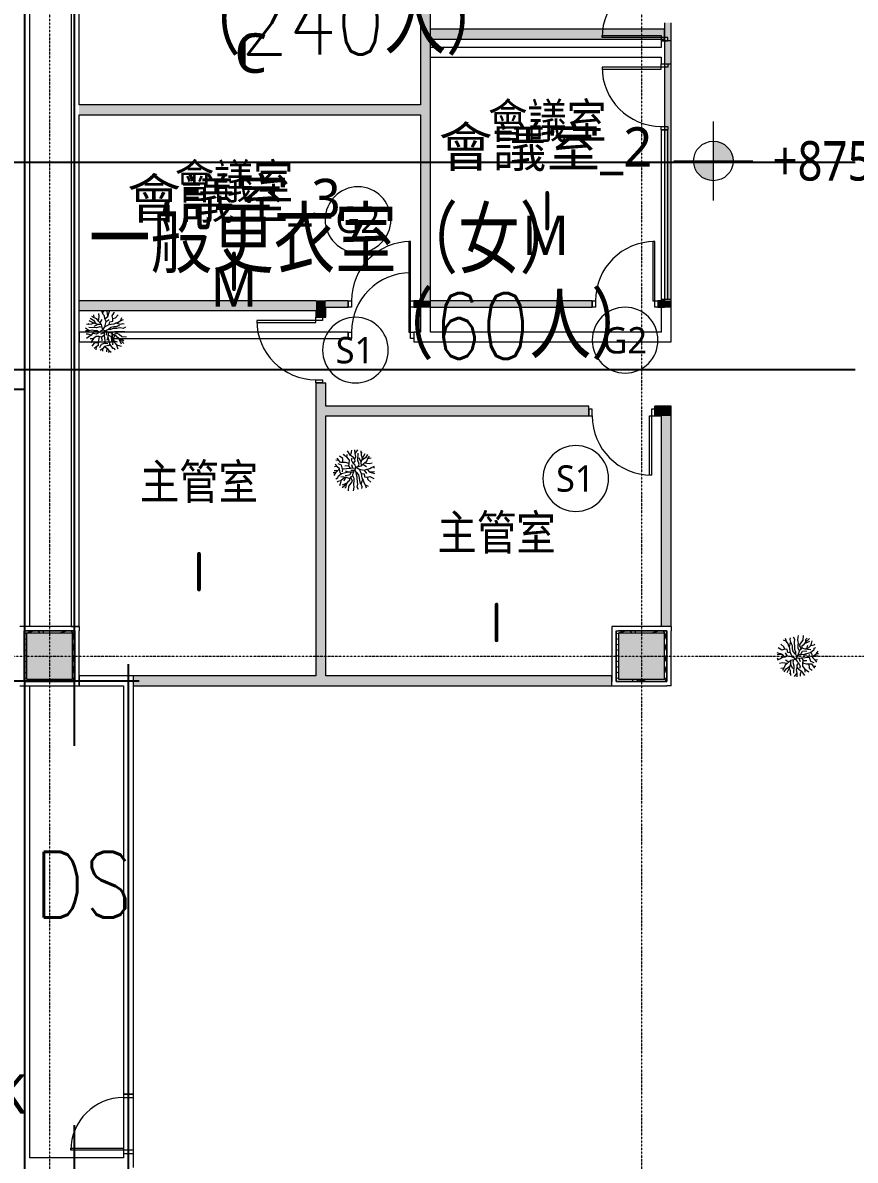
# Model space of a CAD drawing. Extents: x -32000 to 290600, y -29000 to 131250.
# Drawn here: x 243193 to 255849, y 37337 to 54625 of the extents above; entities that cross this region are included whole.
import ezdxf
from ezdxf.enums import TextEntityAlignment as Align

# ---------------------------------------------------------------- set-up
doc = ezdxf.new("R2010")
doc.units = 0
doc.header["$LTSCALE"] = 10
for name, pattern in [('H12PL2$0$JJP_三點線', [0.9, 0.3, -0.15, 0, -0.15, 0, -0.15, 0, -0.15]), ('XFM7P20ICA$0$CENTERK3', [2.749, 2.5, -0.083, 0.083, -0.083]), ('XFM7P20ICA$0$H12PL2$0$JJP_三點線', [0.9, 0.3, -0.15, 0, -0.15, 0, -0.15, 0, -0.15])]:
    doc.linetypes.add(name, pattern=pattern)
for name, color, linetype in [('H12PL2$0$A-WALL-IN', 252, 'Continuous'), ('H12PL2$0$A-ZONE', 252, 'Continuous'), ('H12PL2$0$Door', 252, 'Continuous'), ('H12PL2$0$S-COL', 252, 'Continuous'), ('H12PL2$0$S-GRID', 252, 'Continuous'), ('XFM7P20ICA$0$H12PL2$0$A-LAW-建築面積計算', 252, 'Continuous'), ('XFM7P20ICA$0$H12PL2$0$A-WALL-IN', 252, 'Continuous'), ('XFM7P20ICA$0$H12PL2$0$A-ZONE', 252, 'Continuous'), ('XFM7P20ICA$0$H12PL2$0$D label', 252, 'Continuous'), ('XFM7P20ICA$0$H12PL2$0$Door', 252, 'Continuous'), ('XFM7P20ICA$0$H12PL2$0$Hattch', 252, 'Continuous'), ('XFM7P20ICA$0$H12PL2$0$S-COL', 252, 'Continuous'), ('XFM7P20ICA$0$H12PL2$0$S-GRID', 252, 'Continuous'), ('XFM7P20ICA$0$H12PL2$0$S-SLAB-SHOW', 252, 'Continuous'), ('XFM7P20ICA$0$K-SIN', 252, 'XFM7P20ICA$0$CENTERK3'), ('XFM7P20ICA$0$TEXT2', 252, 'Continuous')]:
    doc.layers.add(name, color=color, linetype=linetype)
doc.styles.add('H12PL2$0$Standard', font='', dxfattribs={"width": 0.8})
doc.styles.add('XFM7P20ICA$0$H12PL2$0$Standard', font='isocp.shx', dxfattribs={"bigfont": 'chineset.shx'})
doc.styles.add('XFM7P20ICA$0$TEXT', font='romans.shx', dxfattribs={"width": 0.85, "bigfont": 'BIGFONT.shx'})
doc.styles.get('H12PL2$0$Standard').set_extended_font_data('Microsoft JhengHei')

# ---------------------------------------------------------------- blocks, each defined once
blk = doc.blocks.new('H12PL2')
at = {"layer": 'H12PL2$0$A-WALL-IN', "lineweight": 0}
for p, q in [((252900, 54350), (253000, 54350)), ((252900, 54000), (253000, 54000)), ((252900, 53000), (253000, 53000)), ((248140, 49925), (248140, 49825)), ((249140, 49925), (249140, 49825)), ((244725, 38341.03), (244875, 38341.03)), ((244725, 37441.03), (244875, 37441.03))]:
    blk.add_line(p, q, dxfattribs=at)
at = {"layer": 'H12PL2$0$A-WALL-IN', "lineweight": 0, "flags": 128}
for points in [[(243300, 45450), (243300, 59550)], [(243928, 59550), (243928, 45450)], [(249390, 54250), (249390, 58425)], [(244050, 53375), (244050, 56225)], [(249240, 56225), (249240, 53375)], [(252900, 54350), (252900, 54250)], [(253050, 54350), (252900, 54350)], [(253050, 54000), (253050, 54350)], [(252900, 54250), (249390, 54250)], [(249390, 49925), (249390, 54100)], [(249390, 54100), (252900, 54100)], [(252900, 54100), (252900, 54000)], [(252900, 54000), (253050, 54000)], [(249240, 53375), (244050, 53375)], [(244050, 53225), (249240, 53225)], [(244050, 45450), (244050, 53225)], [(249240, 53225), (249240, 49925)], [(252900, 53000), (252900, 50425)], [(253000, 50425), (253000, 53000)], [(252900, 50425), (253050, 50425)], [(252900, 50425), (252900, 49925)], [(252900, 50425), (253000, 50425)], [(253050, 49925), (253050, 50425)], [(244550, 49925), (244050, 49925)], [(244050, 49925), (244050, 49775)], [(248140, 49925), (244550, 49925)], [(244550, 49925), (244550, 49825)], [(244550, 49775), (244550, 49925)], [(244550, 49825), (248140, 49825)], [(249240, 49925), (249140, 49925)], [(249140, 49925), (249140, 49775)], [(252900, 49925), (249390, 49925)], [(253050, 49775), (253050, 49925)], [(244050, 49775), (244550, 49775)], [(249140, 49775), (253050, 49775)], [(244050, 45450), (243150, 45450)], [(243215, 44615), (243215, 45385)], [(243215, 45385), (243985, 45385)], [(243215, 45385), (243250, 45385)], [(243215, 45385), (243215, 44615)], [(243950, 45385), (243250, 45385)], [(243300, 45350), (243300, 45385)], [(243928, 45450), (244050, 45450)], [(243985, 45385), (243950, 45385)], [(243985, 45385), (243985, 44615)], [(243985, 44650), (243985, 45385)], [(244050, 45450), (244050, 45385)], [(244050, 44615), (244050, 45385)], [(252150, 45450), (252150, 45385)], [(253050, 45450), (252150, 45450)], [(252150, 45385), (252150, 44615)], [(252215, 44615), (252215, 45385)], [(252215, 45385), (252985, 45385)], [(252215, 45385), (252250, 45385)], [(252215, 45385), (252215, 44615)], [(252950, 45385), (252250, 45385)], [(252985, 45385), (252950, 45385)], [(252985, 45385), (252985, 44615)], [(252985, 44650), (252985, 45385)], [(253050, 45450), (253050, 45385)], [(253050, 44550), (253050, 45385)], [(243985, 44615), (243215, 44615)], [(243215, 44615), (243250, 44615)], [(243250, 44615), (243985, 44615)], [(243300, 44615), (243300, 44650)], [(243985, 44615), (243985, 44650)], [(244725, 44700), (244050, 44700)], [(244050, 44700), (244050, 44550)], [(244050, 44550), (244050, 44615)], [(244875, 44700), (244725, 44700)], [(244875, 38341.03), (244875, 44700)], [(252150, 44550), (252150, 44615)], [(252985, 44615), (252215, 44615)], [(252215, 44615), (252250, 44615)], [(252250, 44615), (252985, 44615)], [(252985, 44615), (252985, 44650)], [(243150, 44550), (243215, 44550)], [(243215, 44550), (244050, 44550)], [(243300, 37375), (243300, 44550)], [(244050, 44550), (244725, 44550)], [(244725, 44550), (244725, 38341.03)], [(252150, 44550), (252985, 44550)], [(253050, 44550), (252985, 44550)], [(244725, 37375), (243300, 37375)], [(244725, 37441.03), (244725, 37375)], [(244875, 37375), (244875, 37441.03)], [(244875, 37225), (244875, 37375)]]:
    blk.add_lwpolyline(points, dxfattribs=at)
at = {"layer": 'H12PL2$0$Door', "lineweight": 0}
for p, q in [((252000, 54400), (252000, 54430)), ((252000, 54430), (252900, 54430)), ((252900, 54400), (252000, 54400)), ((252900, 54430), (252900, 54400)), ((252900, 54400), (252900, 54350)), ((253000, 54400), (252900, 54400)), ((252900, 54350), (253000, 54350)), ((253000, 54350), (253000, 54400)), ((252900, 53950), (252000, 53950)), ((252000, 53950), (252000, 53920)), ((252900, 53950), (252900, 54000)), ((252900, 54000), (253000, 54000)), ((252900, 53920), (252900, 53950)), ((253000, 53950), (252900, 53950)), ((253000, 54000), (253000, 53950)), ((252000, 53920), (252900, 53920)), ((252900, 53000), (252900, 53050)), ((252900, 53050), (253000, 53050)), ((253000, 53000), (252900, 53000)), ((253000, 53050), (253000, 53000)), ((249090, 50825), (249060, 50825)), ((249060, 50825), (249060, 49925)), ((249090, 49925), (249090, 50825)), ((248140, 49925), (248190, 49925)), ((248140, 49825), (248140, 49925)), ((248190, 49825), (248140, 49825)), ((248190, 49925), (248190, 49825)), ((249060, 49925), (249090, 49925)), ((249090, 49925), (249140, 49925)), ((249090, 49825), (249090, 49925)), ((249140, 49825), (249090, 49825)), ((249140, 49925), (249140, 49825)), ((244725, 38341.03), (244725, 38291.03)), ((244875, 38341.03), (244725, 38341.03)), ((244725, 38291.03), (244875, 38291.03)), ((244875, 38291.03), (244875, 38341.03)), ((243925, 37491.03), (243925, 37521.03)), ((243925, 37521.03), (244725, 37521.03)), ((244725, 37521.03), (244725, 37491.03)), ((244725, 37491.03), (243925, 37491.03)), ((244725, 37491.03), (244725, 37441.03)), ((244875, 37491.03), (244725, 37491.03)), ((244725, 37441.03), (244875, 37441.03)), ((244875, 37441.03), (244875, 37491.03))]:
    blk.add_line(p, q, dxfattribs=at)
for centre, radius, start, end in [((252900, 54400), 900, 90, 180), ((252900, 53950), 900, 180, 270), ((249090, 49925), 900, 90, 180), ((244725, 37491.03), 800, 90, 180)]:
    blk.add_arc(centre, radius, start, end, dxfattribs=at)
at = {"layer": 'H12PL2$0$S-COL', "lineweight": 0, "flags": 128}
for points in [[(243250, 44650), (243950, 44650), (243950, 45350), (243250, 45350)], [(252250, 44650), (252950, 44650), (252950, 45350), (252250, 45350)]]:
    blk.add_lwpolyline(points, close=True, dxfattribs=at)
at = {"layer": 'H12PL2$0$S-GRID', "linetype": 'H12PL2$0$JJP_三點線', "lineweight": 0}
for p, q in [((243600, 128250), (243600, -28000)), ((252600, 128250), (252600, -28000)), ((-29000, 45000), (289600, 45000))]:
    blk.add_line(p, q, dxfattribs=at)
at = {"layer": 'H12PL2$0$A-ZONE', "style": 'H12PL2$0$Standard'}
for s, p in [('C', (246659.43, 54464.33)), ('會議室_2', (251141.63, 53037.61)), ('會議室_3', (246403.59, 52253.48)), ('M', (251141.63, 51693.44)), ('M', (246403.59, 50909.31)), ('安全梯K', (241770, 38643.92))]:
    blk.add_text(s, height=600, dxfattribs=at).set_placement(p, align=Align.TOP_CENTER)
blk = doc.blocks.new('XFM7P20ICA$0$H12PL2')
at = {"layer": 'XFM7P20ICA$0$H12PL2$0$Hattch', "linetype": 'Continuous', "lineweight": 0}
for points in [[(249390, 50400), (249390, 58425), (249240, 58425), (249240, 50400)], [(249390, 54375), (252950, 54375), (252950, 54525), (249390, 54525)], [(253050, 54625), (252950, 54625), (252950, 50400), (253050, 50400)], [(249240, 53375), (244050, 53375), (244050, 53225), (249240, 53225)], [(253691.75, 52524.16), (253991.75, 52524.16), (253968.92, 52638.96), (253903.89, 52736.29), (253806.56, 52801.32), (253691.75, 52824.16)], [(253691.75, 52524.16), (253391.75, 52524.16), (253414.59, 52409.35), (253479.62, 52312.03), (253576.95, 52246.99), (253691.75, 52224.16)], [(247650, 50400), (244050, 50400), (244050, 50250), (247650, 50250)], [(247650, 50400), (247800, 50300), (247800, 50400)], [(247800, 50300), (247650, 50400), (247650, 50300)], [(247800, 50400), (247800, 50300), (248140, 50300), (248140, 50400)], [(249140, 50400), (249140, 50300), (249240, 50300), (249240, 50400)], [(249240, 50300), (249390, 50300), (249240, 50400)], [(249240, 50400), (249390, 50300), (249390, 50400)], [(249390, 50400), (249390, 50300), (251850, 50300), (251850, 50400)], [(252850, 50400), (252850, 50300), (252950, 50300), (252950, 50400)], [(252950, 50300), (253050, 50300), (252950, 50400)], [(252950, 50400), (253050, 50300), (253050, 50400)], [(247650, 50300), (247650, 50150), (247800, 50150), (247800, 50300)], [(247650, 44700), (247800, 44700), (247800, 49150), (247650, 49150)], [(247800, 48800), (247800, 48650), (251800, 48650), (251800, 48800)], [(252900, 48800), (252800, 48800), (252800, 48650), (252900, 48650)], [(252900, 48650), (253050, 48800), (252900, 48800)], [(252900, 48650), (253050, 48650), (253050, 48800)], [(252900, 48650), (252900, 45450), (253050, 45450), (253050, 48650)], [(243250, 44650), (243950, 44650), (243950, 45350), (243250, 45350)], [(252250, 44650), (252950, 44650), (252950, 45350), (252250, 45350)], [(252150, 44700), (244875, 44700), (244875, 44550), (252150, 44550)]]:
    blk.add_hatch(color=256, dxfattribs=at).paths.add_polyline_path(points)
at = {"layer": 'XFM7P20ICA$0$H12PL2$0$A-LAW-建築面積計算', "lineweight": 0}
for p, q in [((244278.42, 50139.29), (244243.38, 50162.92)), ((244278.42, 50139.29), (244271.52, 50186.89)), ((244319.54, 50122.84), (244278.42, 50139.29)), ((244345.86, 50088.3), (244355.73, 50160.68)), ((244355.73, 50160.68), (244348.06, 50205.55)), ((244416.59, 50191.93), (244395.92, 50239.98)), ((244405.42, 50217.9), (244426.04, 50240.26)), ((244433.04, 50170.54), (244416.59, 50191.93)), ((244441.26, 50126.13), (244433.04, 50170.54)), ((244441.26, 50126.13), (244484.03, 50159.03)), ((244484.03, 50159.03), (244478.33, 50240.04)), ((244484.03, 50159.03), (244509.92, 50239.98)), ((244551.46, 50168.9), (244586.26, 50227.8)), ((244562.98, 50127.78), (244551.46, 50168.9)), ((244562.98, 50127.78), (244600.81, 50139.29)), ((244600.81, 50139.29), (244642.44, 50185.99)), ((244681.41, 50097.84), (244701.2, 50144.49)), ((244202.76, 49945.2), (244148.96, 49985.16)), ((244237.3, 50042.25), (244163.15, 50039.34)), ((244200.46, 50041.44), (244189.65, 50053.42)), ((244312.96, 49987.97), (244199.47, 49992.9)), ((244275.13, 50057.05), (244203.17, 50096.4)), ((244218.89, 50133.62), (244268.55, 50103.11)), ((244275.13, 50057.05), (244237.3, 50042.25)), ((244268.55, 50103.11), (244305.56, 50047.18)), ((244335.99, 50037.31), (244271.84, 50007.71)), ((244335.99, 50037.31), (244275.13, 50057.05)), ((244365.6, 50004.42), (244312.96, 49987.97)), ((244345.86, 50088.3), (244319.54, 50122.84)), ((244391.92, 50040.6), (244335.99, 50037.31)), ((244391.92, 50040.6), (244345.86, 50088.3)), ((244401.31, 49993.46), (244365.6, 50004.42)), ((244368.89, 50064.45), (244400.14, 50116.27)), ((244408.36, 49958.03), (244391.92, 50040.6)), ((244408.36, 49958.03), (244441.26, 50005.73)), ((244459.35, 50083.37), (244441.26, 50126.13)), ((244441.26, 50005.73), (244459.35, 50083.37)), ((244441.26, 50005.73), (244474.16, 50022.18)), ((244488.96, 49961.32), (244451.13, 49941.58)), ((244459.35, 50083.37), (244507.05, 50116.27)), ((244474.16, 50022.18), (244507.05, 50036.98)), ((244488.96, 49961.32), (244530.08, 49997.51)), ((244526.79, 49964.61), (244488.96, 49961.32)), ((244507.05, 50036.98), (244515.28, 50080.08)), ((244507.05, 50036.98), (244536.66, 50041.92)), ((244515.28, 50080.08), (244559.69, 50089.95)), ((244566.27, 49976.13), (244526.79, 49964.61)), ((244530.08, 49997.51), (244577.78, 50007.38)), ((244536.66, 50041.92), (244581.07, 50048.5)), ((244559.69, 50089.95), (244562.98, 50127.78)), ((244594.23, 49977.77), (244566.27, 49976.13)), ((244577.78, 50007.38), (244615.61, 50009.02)), ((244581.07, 50048.5), (244610.68, 50066.59)), ((244622.19, 49979.41), (244594.23, 49977.77)), ((244641.93, 50048.5), (244600.3, 50060.25)), ((244610.68, 50066.59), (244645.22, 50076.46)), ((244615.61, 50009.02), (244648.51, 50022.18)), ((244645.22, 49981.06), (244622.19, 49979.41)), ((244671.54, 50038.63), (244641.93, 50048.5)), ((244645.22, 50076.46), (244681.41, 50097.84)), ((244671.54, 49985.99), (244645.22, 49981.06)), ((244648.51, 50022.18), (244663.31, 50022.18)), ((244712.66, 50050.14), (244671.54, 50038.63)), ((244717.59, 49977.77), (244671.54, 49985.99)), ((244681.41, 50097.84), (244725.56, 50115.02)), ((244736.31, 50045.7), (244712.66, 50050.14)), ((244753.75, 49997.05), (244717.59, 49977.77)), ((244202.76, 49945.2), (244146.73, 49942.05)), ((244184.67, 49890.92), (244156.15, 49893.36)), ((244234.01, 49876.12), (244164.18, 49827.17)), ((244234.01, 49876.12), (244184.67, 49890.92)), ((244250.46, 49953.43), (244202.76, 49945.2)), ((244263.83, 49820.45), (244217.56, 49821.84)), ((244268.55, 49826.77), (244220.68, 49762.62)), ((244266.91, 49922.17), (244234.01, 49876.12)), ((244289.94, 49941.91), (244250.46, 49953.43)), ((244289.94, 49941.91), (244266.91, 49922.17)), ((244306.38, 49858.03), (244268.55, 49826.77)), ((244308.03, 49890.92), (244270.2, 49902.44)), ((244322.83, 49943.56), (244289.94, 49941.91)), ((244355.73, 49856.38), (244306.38, 49858.03)), ((244355.73, 49915.6), (244308.03, 49890.92)), ((244355.73, 49915.6), (244322.83, 49943.56)), ((244342.57, 49797.17), (244340.93, 49721.5)), ((244355.73, 49856.38), (244342.57, 49797.17)), ((244378.76, 49940.27), (244355.73, 49915.6)), ((244391.92, 49848.16), (244355.73, 49856.38)), ((244430.57, 49911.32), (244377.11, 49894.21)), ((244408.36, 49958.03), (244378.76, 49940.27)), ((244431.39, 49872.83), (244391.92, 49848.16)), ((244391.92, 49848.16), (244395.21, 49788.94)), ((244408.36, 49958.03), (244451.13, 49941.58)), ((244429.75, 49949.81), (244431.39, 49872.83)), ((244431.39, 49872.83), (244444.55, 49754.4)), ((244464.77, 49931.38), (244451.13, 49941.58)), ((244464.77, 49931.38), (244462.64, 49879.41)), ((244488.96, 49923.49), (244464.77, 49931.38)), ((244485.67, 49844.87), (244472.51, 49797.17)), ((244488.96, 49923.49), (244485.67, 49844.87)), ((244485.67, 49844.87), (244515.28, 49737.13)), ((244487.32, 49884.18), (244535.02, 49858.03)), ((244516.92, 49910.33), (244488.96, 49923.49)), ((244541.6, 49908.69), (244516.92, 49910.33)), ((244535.02, 49858.03), (244541.6, 49792.23)), ((244586.01, 49930.07), (244541.6, 49908.69)), ((244556.4, 49892.24), (244541.6, 49908.69)), ((244587.65, 49865.92), (244556.4, 49892.24)), ((244569.56, 49820.19), (244558.04, 49728.08)), ((244599.16, 49893.88), (244568.96, 49881.66)), ((244587.65, 49865.92), (244569.56, 49820.19)), ((244569.56, 49820.19), (244586.01, 49765.92)), ((244577.78, 49793.05), (244627.13, 49774.14)), ((244604.1, 49928.42), (244586.01, 49930.07)), ((244610.68, 49865.92), (244587.65, 49865.92)), ((244625.48, 49905.4), (244599.16, 49893.88)), ((244632.06, 49930.07), (244604.1, 49928.42)), ((244627.13, 49846.18), (244610.68, 49865.92)), ((244656.73, 49885.66), (244625.48, 49905.4)), ((244671.54, 49811.64), (244627.13, 49846.18)), ((244655.09, 49925.14), (244632.06, 49930.07)), ((244649.33, 49828.91), (244686.34, 49746.18)), ((244674.83, 49926.78), (244655.09, 49925.14)), ((244699.5, 49851.12), (244656.73, 49885.66)), ((244709.37, 49810), (244671.54, 49811.64)), ((244671.54, 49811.64), (244727.84, 49748.56)), ((244714.3, 49931.71), (244674.83, 49926.78)), ((244771.87, 49846.55), (244699.5, 49851.12)), ((244730.2, 49787.26), (244709.37, 49810)), ((244774.06, 49922.28), (244714.3, 49931.71)), ((244278.42, 49757.69), (244245.41, 49708.65)), ((244340.93, 49721.5), (244277.59, 49673.88)), ((244341.75, 49759.34), (244278.42, 49757.69)), ((244308.42, 49697.06), (244304.46, 49654.02)), ((244383.69, 49736.31), (244360.66, 49685.32)), ((244403.43, 49668.87), (244368.82, 49644.14)), ((244444.55, 49754.4), (244383.69, 49736.31)), ((244437.97, 49705.06), (244403.43, 49668.87)), ((244403.43, 49668.87), (244406.51, 49631.29)), ((244497.18, 49719.86), (244437.97, 49705.06)), ((244437.97, 49705.06), (244469.22, 49677.09)), ((244444.55, 49754.4), (244484.03, 49749.47)), ((244469.22, 49677.09), (244465.77, 49625.84)), ((244469.22, 49677.09), (244500.47, 49644.2)), ((244497.18, 49719.86), (244515.28, 49737.13)), ((244500.47, 49644.2), (244497.55, 49612.71)), ((244500.47, 49644.2), (244536.73, 49619.21)), ((244515.28, 49737.13), (244558.04, 49680.38)), ((244558.04, 49680.38), (244581.07, 49677.09)), ((244581.07, 49677.09), (244592.37, 49652.38)), ((244586.01, 49765.92), (244618.9, 49729.73)), ((244618.9, 49729.73), (244651.8, 49721.5)), ((244618.9, 49729.73), (244632.06, 49680.38)), ((244632.06, 49680.38), (244639.07, 49669.88)), ((244651.8, 49721.5), (244693.87, 49707.46)), ((248127.44, 48014.43), (248063.29, 48062.3)), ((248121.12, 48019.15), (248122.51, 48065.42)), ((248176.79, 48048.97), (248127.84, 48118.81)), ((248176.79, 48048.97), (248191.59, 48098.32)), ((248191.59, 48098.32), (248194.03, 48126.83)), ((248245.87, 48080.23), (248242.72, 48136.26)), ((248245.87, 48080.23), (248285.83, 48134.03)), ((248254.1, 48032.53), (248245.87, 48080.23)), ((248288.64, 47970.02), (248293.57, 48083.52)), ((248342.92, 48045.68), (248340.01, 48119.83)), ((248342.11, 48082.53), (248354.09, 48093.34)), ((248357.72, 48007.85), (248397.08, 48079.81)), ((248434.29, 48064.1), (248403.78, 48014.43)), ((247969.54, 47879.56), (247944.81, 47914.16)), ((247997.73, 47974.57), (247954.69, 47978.53)), ((248022.18, 47942.06), (247974.55, 48005.4)), ((248036.98, 47899.29), (247985.99, 47922.32)), ((248058.36, 48004.56), (248009.32, 48037.57)), ((248097.84, 47940.42), (248022.18, 47942.06)), ((248055.07, 47838.44), (248036.98, 47899.29)), ((248060.01, 47941.24), (248058.36, 48004.56)), ((248148.83, 47891.07), (248089.61, 47887.78)), ((248157.05, 47927.26), (248097.84, 47940.42)), ((248158.7, 47976.6), (248127.44, 48014.43)), ((248148.83, 47891.07), (248157.05, 47927.26)), ((248173.5, 47851.59), (248148.83, 47891.07)), ((248157.05, 47927.26), (248158.7, 47976.6)), ((248222.85, 48016.08), (248176.79, 48048.97)), ((248191.59, 47974.96), (248203.11, 48012.79)), ((248216.27, 47927.26), (248191.59, 47974.96)), ((248211.99, 47852.42), (248194.88, 47905.87)), ((248216.27, 47927.26), (248244.23, 47960.15)), ((248240.94, 47904.23), (248216.27, 47927.26)), ((248242.58, 47993.05), (248222.85, 48016.08)), ((248258.7, 47874.62), (248240.94, 47904.23)), ((248242.58, 47993.05), (248254.1, 48032.53)), ((248244.23, 47960.15), (248242.58, 47993.05)), ((248258.7, 47874.62), (248341.27, 47891.07)), ((248305.09, 47917.39), (248288.64, 47970.02)), ((248294.13, 47881.68), (248305.09, 47917.39)), ((248337.98, 47946.99), (248308.38, 48011.14)), ((248337.98, 47946.99), (248357.72, 48007.85)), ((248341.27, 47891.07), (248337.98, 47946.99)), ((248341.27, 47891.07), (248388.97, 47937.13)), ((248357.72, 48007.85), (248342.92, 48045.68)), ((248403.78, 48014.43), (248347.85, 47977.42)), ((248365.12, 47914.1), (248416.94, 47882.85)), ((248388.97, 47937.13), (248423.52, 47963.44)), ((248388.97, 47937.13), (248461.35, 47927.26)), ((248423.52, 47963.44), (248439.96, 48004.56)), ((248439.96, 48004.56), (248463.59, 48039.61)), ((248439.96, 48004.56), (248487.56, 48011.46)), ((248461.35, 47927.26), (248506.22, 47934.93)), ((248492.6, 47866.4), (248540.65, 47887.06)), ((247944.87, 47782.51), (247913.38, 47785.44)), ((247944.87, 47782.51), (247919.88, 47746.25)), ((247977.76, 47813.76), (247926.51, 47817.22)), ((247969.54, 47879.56), (247931.96, 47876.48)), ((247977.76, 47813.76), (247944.87, 47782.51)), ((248005.73, 47845.01), (247969.54, 47879.56)), ((248005.73, 47845.01), (247977.76, 47813.76)), ((247981.05, 47724.94), (247977.76, 47701.91)), ((248037.8, 47767.71), (247981.05, 47724.94)), ((248020.53, 47785.8), (248005.73, 47845.01)), ((248020.53, 47785.8), (248037.8, 47767.71)), ((248120.87, 47713.43), (248028.75, 47724.94)), ((248145.54, 47797.31), (248037.8, 47767.71)), ((248055.07, 47838.44), (248050.14, 47798.96)), ((248173.5, 47851.59), (248055.07, 47838.44)), ((248158.7, 47747.97), (248092.9, 47741.39)), ((248145.54, 47797.31), (248097.84, 47810.47)), ((248224.16, 47794.02), (248145.54, 47797.31)), ((248184.85, 47795.67), (248158.7, 47747.97)), ((248166.59, 47695.33), (248192.91, 47726.59)), ((248250.48, 47853.24), (248173.5, 47851.59)), ((248232.05, 47818.22), (248180.08, 47820.34)), ((248194.55, 47683.82), (248182.33, 47714.02)), ((248192.91, 47726.59), (248209.36, 47741.39)), ((248209.36, 47741.39), (248211, 47766.06)), ((248230.74, 47696.98), (248209.36, 47741.39)), ((248211, 47766.06), (248224.16, 47794.02)), ((248224.16, 47794.02), (248232.05, 47818.22)), ((248232.05, 47818.22), (248242.25, 47831.86)), ((248258.7, 47874.62), (248242.25, 47831.86)), ((248261.99, 47794.02), (248242.25, 47831.86)), ((248258.7, 47874.62), (248306.4, 47841.73)), ((248265.28, 47756.19), (248261.99, 47794.02)), ((248261.99, 47794.02), (248298.18, 47752.9)), ((248276.8, 47716.72), (248265.28, 47756.19)), ((248278.44, 47688.76), (248276.8, 47716.72)), ((248298.18, 47752.9), (248308.05, 47705.2)), ((248306.4, 47841.73), (248322.85, 47808.83)), ((248306.4, 47841.73), (248384.04, 47823.63)), ((248322.85, 47808.83), (248337.65, 47775.93)), ((248337.65, 47775.93), (248342.59, 47746.32)), ((248337.65, 47775.93), (248380.75, 47767.71)), ((248342.59, 47746.32), (248349.17, 47701.91)), ((248380.75, 47767.71), (248390.62, 47723.3)), ((248384.04, 47823.63), (248426.8, 47841.73)), ((248384.04, 47823.63), (248416.94, 47775.93)), ((248390.62, 47723.3), (248428.45, 47720.01)), ((248426.8, 47841.73), (248471.22, 47849.95)), ((248426.8, 47841.73), (248459.7, 47798.96)), ((248428.45, 47720.01), (248469.57, 47731.52)), ((248428.45, 47720.01), (248439.96, 47682.18)), ((248459.7, 47798.96), (248540.71, 47804.65)), ((248459.7, 47798.96), (248540.65, 47773.07)), ((248469.57, 47731.52), (248528.48, 47696.73)), ((248471.22, 47849.95), (248492.6, 47866.4)), ((248518.57, 47877.57), (248540.93, 47856.95)), ((247977.76, 47701.91), (247953.05, 47690.61)), ((247981.05, 47650.92), (247970.55, 47643.92)), ((248030.4, 47664.08), (247981.05, 47650.92)), ((248022.18, 47631.19), (248008.13, 47589.12)), ((248030.4, 47664.08), (248022.18, 47631.19)), ((248066.59, 47696.98), (248030.4, 47664.08)), ((248129.58, 47633.65), (248046.85, 47596.64)), ((248112.31, 47611.45), (248049.24, 47555.15)), ((248120.87, 47713.43), (248066.59, 47696.98)), ((248093.73, 47705.2), (248074.81, 47655.86)), ((248087.93, 47552.78), (248110.67, 47573.62)), ((248110.67, 47573.62), (248112.31, 47611.45)), ((248112.31, 47611.45), (248146.85, 47655.86)), ((248166.59, 47695.33), (248120.87, 47713.43)), ((248146.85, 47655.86), (248166.59, 47672.31)), ((248147.22, 47511.12), (248151.79, 47583.49)), ((248151.79, 47583.49), (248186.33, 47626.25)), ((248166.59, 47672.31), (248166.59, 47695.33)), ((248186.33, 47626.25), (248206.07, 47657.5)), ((248206.07, 47657.5), (248194.55, 47683.82)), ((248222.95, 47508.92), (248232.39, 47568.68)), ((248225.81, 47627.9), (248230.74, 47650.92)), ((248227.45, 47608.16), (248225.81, 47627.9)), ((248232.39, 47568.68), (248227.45, 47608.16)), ((248229.1, 47678.89), (248230.74, 47696.98)), ((248230.74, 47650.92), (248229.1, 47678.89)), ((248280.09, 47660.79), (248278.44, 47688.76)), ((248278.44, 47565.39), (248286.66, 47611.45)), ((248297.72, 47529.23), (248278.44, 47565.39)), ((248281.73, 47637.77), (248280.09, 47660.79)), ((248286.66, 47611.45), (248281.73, 47637.77)), ((248308.05, 47705.2), (248309.69, 47667.37)), ((248309.69, 47667.37), (248322.85, 47634.48)), ((248322.85, 47634.48), (248322.85, 47619.67)), ((248339.3, 47611.45), (248349.17, 47641.06)), ((248350.81, 47570.33), (248339.3, 47611.45)), ((248346.37, 47546.68), (248350.81, 47570.33)), ((248349.17, 47701.91), (248367.26, 47672.31)), ((248349.17, 47641.06), (248360.92, 47682.69)), ((248367.26, 47672.31), (248377.13, 47637.77)), ((248377.13, 47637.77), (248398.51, 47601.58)), ((248398.51, 47601.58), (248445.16, 47581.78)), ((248398.51, 47601.58), (248415.69, 47557.43)), ((248439.96, 47682.18), (248486.66, 47640.54)), ((254906.83, 45293.36), (254926.11, 45257.2)), ((254981.6, 45313.67), (254972.16, 45253.91)), ((255057.33, 45311.48), (255052.76, 45239.11)), ((254734.98, 45091.07), (254676.07, 45125.87)), ((254764.59, 45140.42), (254717.89, 45182.05)), ((254806.04, 45221.02), (254759.38, 45240.81)), ((254776.1, 45102.59), (254764.59, 45140.42)), ((254806.04, 45221.02), (254788.86, 45265.17)), ((254827.42, 45184.83), (254806.04, 45221.02)), ((254837.29, 45150.29), (254827.42, 45184.83)), ((254855.38, 45120.68), (254837.29, 45150.29)), ((254855.38, 45181.54), (254843.63, 45139.91)), ((254858.17, 45275.92), (254853.74, 45252.27)), ((254853.74, 45252.27), (254865.25, 45211.15)), ((254865.25, 45211.15), (254855.38, 45181.54)), ((254861.96, 45076.27), (254855.38, 45120.68)), ((254881.7, 45188.12), (254881.7, 45202.92)), ((254894.86, 45155.22), (254881.7, 45188.12)), ((254896.5, 45117.39), (254894.86, 45155.22)), ((254926.11, 45257.2), (254917.88, 45211.15)), ((254917.88, 45211.15), (254922.82, 45184.83)), ((254922.82, 45184.83), (254924.46, 45161.8)), ((254924.46, 45161.8), (254926.11, 45133.84)), ((254926.11, 45133.84), (254927.75, 45105.88)), ((254972.16, 45253.91), (254977.1, 45214.44)), ((254978.74, 45194.7), (254973.81, 45171.67)), ((254973.81, 45171.67), (254975.45, 45143.71)), ((254975.45, 45143.71), (254973.81, 45125.62)), ((254973.81, 45125.62), (254995.19, 45081.2)), ((254977.1, 45214.44), (254978.74, 45194.7)), ((255018.22, 45196.34), (254998.48, 45165.09)), ((254998.48, 45165.09), (255009.99, 45138.77)), ((255009.99, 45138.77), (255022.22, 45108.57)), ((255037.96, 45127.26), (255011.64, 45096.01)), ((255052.76, 45239.11), (255018.22, 45196.34)), ((255057.7, 45166.74), (255037.96, 45150.29)), ((255037.96, 45150.29), (255037.96, 45127.26)), ((255037.96, 45127.26), (255083.68, 45109.17)), ((255092.24, 45211.15), (255057.7, 45166.74)), ((255074.97, 45188.94), (255157.7, 45225.95)), ((255083.68, 45109.17), (255137.96, 45125.62)), ((255092.24, 45211.15), (255155.31, 45267.45)), ((255093.88, 45248.98), (255092.24, 45211.15)), ((255116.61, 45269.81), (255093.88, 45248.98)), ((255110.82, 45117.39), (255129.74, 45166.74)), ((255137.96, 45125.62), (255174.15, 45158.51)), ((255174.15, 45158.51), (255182.37, 45191.41)), ((255174.15, 45158.51), (255223.49, 45171.67)), ((255182.37, 45191.41), (255196.42, 45233.47)), ((255223.49, 45171.67), (255234, 45178.67)), ((255223.49, 45097.65), (255226.78, 45120.68)), ((255226.78, 45120.68), (255251.5, 45131.98)), ((254685.98, 44945.03), (254663.62, 44965.65)), ((254744.85, 45023.64), (254663.84, 45017.94)), ((254744.85, 45023.64), (254663.9, 45049.52)), ((254711.95, 44956.2), (254663.9, 44935.53)), ((254733.33, 44972.65), (254711.95, 44956.2)), ((254777.74, 44980.87), (254733.33, 44972.65)), ((254776.1, 45102.59), (254734.98, 45091.07)), ((254777.74, 44980.87), (254744.85, 45023.64)), ((254813.93, 45099.3), (254776.1, 45102.59)), ((254820.51, 44998.96), (254777.74, 44980.87)), ((254820.51, 44998.96), (254787.61, 45046.66)), ((254823.8, 45054.89), (254813.93, 45099.3)), ((254898.15, 44980.87), (254820.51, 44998.96)), ((254866.89, 45046.66), (254823.8, 45054.89)), ((254866.89, 45046.66), (254861.96, 45076.27)), ((254945.85, 44947.97), (254863.28, 44931.52)), ((254881.7, 45013.77), (254866.89, 45046.66)), ((254898.15, 44980.87), (254881.7, 45013.77)), ((254906.37, 45069.69), (254896.5, 45117.39)), ((254945.85, 44947.97), (254898.15, 44980.87)), ((254942.56, 45028.57), (254906.37, 45069.69)), ((254927.75, 45105.88), (254939.27, 45066.4)), ((254939.27, 45066.4), (254942.56, 45028.57)), ((254942.56, 45028.57), (254962.29, 44990.74)), ((254945.85, 44947.97), (254962.29, 44990.74)), ((254945.85, 44947.97), (254963.61, 44918.37)), ((254954.07, 44969.36), (255031.05, 44971)), ((254972.5, 45004.38), (254962.29, 44990.74)), ((254980.39, 45028.57), (254972.5, 45004.38)), ((254972.5, 45004.38), (255024.47, 45002.25)), ((254993.55, 45056.53), (254980.39, 45028.57)), ((254980.39, 45028.57), (255059.01, 45025.28)), ((254992.56, 44970.18), (255009.67, 44916.72)), ((254995.19, 45081.2), (254993.55, 45056.53)), ((255011.64, 45096.01), (254995.19, 45081.2)), ((255019.7, 45026.92), (255045.85, 45074.63)), ((255031.05, 44971), (255149.48, 44984.16)), ((255031.05, 44971), (255055.72, 44931.52)), ((255045.85, 45074.63), (255111.65, 45081.2)), ((255059.01, 45025.28), (255166.75, 45054.89)), ((255059.01, 45025.28), (255106.71, 45012.12)), ((255083.68, 45109.17), (255175.79, 45097.65)), ((255149.48, 44984.16), (255154.41, 45023.64)), ((255149.48, 44984.16), (255167.57, 44923.3)), ((255166.75, 45054.89), (255223.49, 45097.65)), ((255184.02, 45036.79), (255166.75, 45054.89)), ((255184.02, 45036.79), (255198.82, 44977.58)), ((255198.82, 44977.58), (255226.78, 45008.83)), ((255198.82, 44977.58), (255235.01, 44943.04)), ((255226.78, 45008.83), (255259.68, 45040.08)), ((255226.78, 45008.83), (255278.04, 45005.38)), ((255259.68, 45040.08), (255284.66, 45076.34)), ((255259.68, 45040.08), (255291.17, 45037.16)), ((254743.2, 44895.34), (254698.33, 44887.67)), ((254764.59, 44818.03), (254716.99, 44811.13)), ((254764.59, 44818.03), (254740.95, 44782.98)), ((254815.58, 44885.47), (254743.2, 44895.34)), ((254781.03, 44859.15), (254764.59, 44818.03)), ((254770.25, 44758.5), (254800.77, 44808.16)), ((254815.58, 44885.47), (254781.03, 44859.15)), ((254839.43, 44908.5), (254787.61, 44939.75)), ((254800.77, 44808.16), (254856.7, 44845.17)), ((254846.83, 44814.74), (254807.47, 44742.78)), ((254863.28, 44931.52), (254815.58, 44885.47)), ((254866.57, 44875.6), (254846.83, 44814.74)), ((254846.83, 44814.74), (254861.63, 44776.91)), ((254861.63, 44776.91), (254864.54, 44702.76)), ((254863.28, 44931.52), (254866.57, 44875.6)), ((254866.57, 44875.6), (254896.17, 44811.45)), ((254910.42, 44940.91), (254899.46, 44905.21)), ((254899.46, 44905.21), (254915.91, 44852.57)), ((254915.91, 44852.57), (254910.98, 44739.08)), ((254961.97, 44829.54), (254950.45, 44790.07)), ((254950.45, 44790.07), (254958.68, 44742.37)), ((254988.28, 44895.34), (254960.32, 44862.44)), ((254960.32, 44862.44), (254961.97, 44829.54)), ((254961.97, 44829.54), (254981.7, 44806.52)), ((254963.61, 44918.37), (254988.28, 44895.34)), ((254981.7, 44806.52), (255027.76, 44773.62)), ((254988.28, 44895.34), (255012.96, 44847.64)), ((255012.96, 44847.64), (255001.44, 44809.81)), ((255047.5, 44895.34), (255045.85, 44845.99)), ((255045.85, 44845.99), (255077.1, 44808.16)), ((255055.72, 44931.52), (255047.5, 44895.34)), ((255047.5, 44895.34), (255106.71, 44882.18)), ((255055.72, 44931.52), (255114.94, 44934.81)), ((255077.1, 44808.16), (255141.26, 44760.29)), ((255083.43, 44803.44), (255082.04, 44757.17)), ((255106.71, 44882.18), (255182.37, 44880.53)), ((255144.54, 44881.36), (255146.19, 44818.03)), ((255146.19, 44818.03), (255195.22, 44785.02)), ((255167.57, 44923.3), (255218.56, 44900.27)), ((255182.37, 44880.53), (255230, 44817.2)), ((255206.82, 44848.03), (255249.86, 44844.07)), ((255235.01, 44943.04), (255272.59, 44946.12)), ((255235.01, 44943.04), (255259.74, 44908.43)), ((254862.44, 44740.07), (254850.46, 44729.26)), ((254958.68, 44742.37), (254918.72, 44688.57)), ((254958.68, 44742.37), (254961.83, 44686.34)), ((255012.96, 44724.28), (255010.51, 44695.76)), ((255027.76, 44773.62), (255012.96, 44724.28)), ((255027.76, 44773.62), (255076.7, 44703.78))]:
    blk.add_line(p, q, dxfattribs=at)
at = {"layer": 'XFM7P20ICA$0$H12PL2$0$A-WALL-IN', "lineweight": 0}
for p, q in [((248140, 50400), (248140, 50300)), ((249140, 50400), (249140, 50300)), ((251850, 50400), (251850, 50300)), ((252850, 50400), (252850, 50300)), ((247650, 50150), (247800, 50150)), ((247650, 49150), (247800, 49150)), ((251800, 48650), (251800, 48800)), ((252800, 48650), (252800, 48800))]:
    blk.add_line(p, q, dxfattribs=at)
at = {"layer": 'XFM7P20ICA$0$H12PL2$0$A-WALL-IN', "lineweight": 0, "flags": 128}
for points in [[(243300, 45450), (243300, 59550)], [(243928, 59550), (243928, 45450)], [(249390, 54525), (249390, 58425)], [(244050, 53375), (244050, 56225)], [(249240, 56225), (249240, 53375)], [(252950, 54525), (249390, 54525)], [(252950, 54625), (252950, 50400)], [(252950, 54375), (252950, 54525)], [(253050, 50300), (253050, 54625)], [(249390, 54375), (252950, 54375)], [(249390, 50400), (249390, 54375)], [(249240, 53375), (244050, 53375)], [(244050, 53225), (249240, 53225)], [(244050, 50400), (244050, 53225)], [(249240, 53225), (249240, 50400)], [(247650, 50400), (244050, 50400)], [(247650, 50400), (247800, 50400)], [(248140, 50400), (247800, 50400)], [(249240, 50400), (249140, 50400)], [(251850, 50400), (249390, 50400)], [(252950, 50400), (252850, 50400)], [(244050, 50250), (247650, 50250)], [(244050, 45450), (244050, 50250)], [(247650, 50250), (247650, 50150)], [(247800, 50150), (247800, 50300)], [(247800, 50300), (248140, 50300)], [(249140, 50300), (249240, 50300)], [(249390, 50300), (249240, 50300)], [(249390, 50300), (251850, 50300)], [(252850, 50300), (252950, 50300)], [(253050, 50300), (252950, 50300)], [(247650, 49150), (247650, 44700)], [(247800, 48800), (247800, 49150)], [(251800, 48800), (247800, 48800)], [(252900, 48800), (252800, 48800)], [(253050, 48800), (252900, 48800)], [(253050, 45450), (253050, 48800)], [(247800, 48650), (251800, 48650)], [(247800, 44700), (247800, 48650)], [(252800, 48650), (252900, 48650)], [(252900, 48650), (252900, 45450)], [(243215, 44615), (243215, 45385)], [(243215, 45385), (243985, 45385)], [(243215, 45385), (243250, 45385)], [(243215, 45385), (243215, 44615)], [(243950, 45385), (243250, 45385)], [(244050, 45450), (243300, 45450)], [(243928, 45450), (244050, 45450)], [(243985, 45385), (243950, 45385)], [(243985, 45385), (243985, 44615)], [(243985, 44650), (243985, 45385)], [(244050, 45450), (244050, 45385)], [(244050, 44615), (244050, 45385)], [(252150, 45450), (252150, 45385)], [(253050, 45450), (252150, 45450)], [(252150, 45385), (252150, 44615)], [(252215, 44615), (252215, 45385)], [(252215, 45385), (252985, 45385)], [(252215, 45385), (252250, 45385)], [(252215, 45385), (252215, 44615)], [(252950, 45385), (252250, 45385)], [(253050, 45450), (252900, 45450)], [(252985, 45385), (252950, 45385)], [(252985, 45385), (252985, 44615)], [(252985, 44650), (252985, 45385)], [(253050, 45450), (253050, 45385)], [(253050, 44550), (253050, 45385)], [(243985, 44615), (243215, 44615)], [(243215, 44615), (243250, 44615)], [(243250, 44615), (243985, 44615)], [(243985, 44615), (243985, 44650)], [(244725, 44700), (244050, 44700)], [(244050, 44700), (244050, 44550)], [(244050, 44550), (244050, 44615)], [(244875, 44700), (244725, 44700)], [(247650, 44700), (244875, 44700)], [(252150, 44700), (247800, 44700)], [(252150, 44550), (252150, 44700)], [(252150, 44550), (252150, 44615)], [(252985, 44615), (252215, 44615)], [(252215, 44615), (252250, 44615)], [(252250, 44615), (252985, 44615)], [(252985, 44615), (252985, 44650)], [(243300, 37375), (243300, 44550)], [(243300, 44550), (244050, 44550)], [(244050, 44550), (244725, 44550)], [(244725, 44550), (244725, 37375)], [(244875, 44550), (252150, 44550)], [(244875, 37375), (244875, 44550)], [(252150, 44550), (252985, 44550)], [(253050, 44550), (252985, 44550)], [(244725, 37375), (243300, 37375)], [(244875, 37225), (244875, 37375)]]:
    blk.add_lwpolyline(points, dxfattribs=at)
at = {"layer": 'XFM7P20ICA$0$H12PL2$0$D label', "lineweight": 0, "flags": 128}
for points in [[(248789.48, 51631.92, 1), (247789.48, 51631.92, 1)], [(248250, 50150, 1), (248250, 49150, 1)], [(252850, 49800, 1), (251850, 49800, 1)], [(251099.77, 47699.4, 1), (252099.77, 47699.4, 1)]]:
    blk.add_lwpolyline(points, format="xyb", close=True, dxfattribs=at)
at = {"layer": 'XFM7P20ICA$0$H12PL2$0$Door', "lineweight": 0}
for p, q in [((249090, 51300), (249060, 51300)), ((249060, 51300), (249060, 50400)), ((249090, 50400), (249090, 51300)), ((252800, 51300), (252770, 51300)), ((252770, 51300), (252770, 50400)), ((252800, 50400), (252800, 51300)), ((248140, 50400), (248190, 50400)), ((248140, 50300), (248140, 50400)), ((248190, 50400), (248190, 50300)), ((249060, 50400), (249090, 50400)), ((249090, 50400), (249140, 50400)), ((249090, 50300), (249090, 50400)), ((249140, 50400), (249140, 50300)), ((251850, 50400), (251900, 50400)), ((251850, 50300), (251850, 50400)), ((251900, 50400), (251900, 50300)), ((252770, 50400), (252800, 50400)), ((252800, 50400), (252850, 50400)), ((252800, 50300), (252800, 50400)), ((252850, 50400), (252850, 50300)), ((247650, 50100), (247650, 50150)), ((247650, 50150), (247750, 50150)), ((247750, 50150), (247750, 50100)), ((248190, 50300), (248140, 50300)), ((249140, 50300), (249090, 50300)), ((251900, 50300), (251850, 50300)), ((252850, 50300), (252800, 50300)), ((247650, 50100), (246750, 50100)), ((246750, 50100), (246750, 50070)), ((246750, 50070), (247650, 50070)), ((247650, 50070), (247650, 50100)), ((247750, 50100), (247650, 50100)), ((247650, 49150), (247650, 49200)), ((247650, 49200), (247750, 49200)), ((247750, 49150), (247650, 49150)), ((247750, 49200), (247750, 49150)), ((251850, 48750), (251800, 48750)), ((251800, 48750), (251800, 48650)), ((251800, 48650), (251850, 48650)), ((251850, 48650), (251850, 48750)), ((252720, 47750), (252720, 48650)), ((252720, 48650), (252750, 48650)), ((252800, 48750), (252750, 48750)), ((252750, 48750), (252750, 48650)), ((252750, 48650), (252750, 47750)), ((252750, 48650), (252800, 48650)), ((252800, 48650), (252800, 48750)), ((252750, 47750), (252720, 47750))]:
    blk.add_line(p, q, dxfattribs=at)
for centre, start, end in [((249090, 50400), 90, 180), ((252800, 50400), 90, 180), ((247650, 50100), 180, 270), ((252750, 48650), 180, 270)]:
    blk.add_arc(centre, 900, start, end, dxfattribs=at)
at = {"layer": 'XFM7P20ICA$0$H12PL2$0$Hattch', "lineweight": 0}
for p, q in [((243215, 45340.52), (243245.85, 45350)), ((243245.85, 45350), (243249.02, 45350.98)), ((243249.02, 45350.98), (243250, 45351.28)), ((243250, 45351.28), (243359.02, 45384.77)), ((243360.3, 45385), (243359.02, 45384.77)), ((243416.78, 45381.74), (243405.69, 45385)), ((243433.82, 45371.99), (243416.78, 45381.74)), ((243448.15, 45358.56), (243433.82, 45371.99)), ((243453.8, 45350), (243448.15, 45358.56)), ((243500.41, 45385), (243502.29, 45368.98)), ((243502.29, 45368.98), (243509.03, 45350.54)), ((243509.03, 45350.54), (243509.38, 45350)), ((243745.85, 45350), (243859.02, 45384.77)), ((243860.3, 45385), (243859.02, 45384.77)), ((243916.78, 45381.74), (243905.69, 45385)), ((243933.82, 45371.99), (243916.78, 45381.74)), ((243948.15, 45358.56), (243933.82, 45371.99)), ((243950, 45355.76), (243948.15, 45358.56)), ((243952.29, 45352.29), (243950, 45355.76)), ((243953.8, 45350), (243952.29, 45352.29)), ((243958.97, 45342.18), (243953.8, 45350)), ((243965.71, 45323.74), (243958.97, 45342.18)), ((243968, 45304.24), (243965.71, 45323.74)), ((243965.71, 45284.74), (243968, 45304.24)), ((252215, 45340.52), (252245.85, 45350)), ((252245.85, 45350), (252249.02, 45350.98)), ((252249.02, 45350.98), (252250, 45351.28)), ((252250, 45351.28), (252359.02, 45384.77)), ((252360.3, 45385), (252359.02, 45384.77)), ((252416.78, 45381.74), (252405.69, 45385)), ((252433.82, 45371.99), (252416.78, 45381.74)), ((252448.15, 45358.56), (252433.82, 45371.99)), ((252453.8, 45350), (252448.15, 45358.56)), ((252500.41, 45385), (252502.29, 45368.98)), ((252502.29, 45368.98), (252509.03, 45350.54)), ((252509.03, 45350.54), (252509.38, 45350)), ((252745.85, 45350), (252859.02, 45384.77)), ((252860.3, 45385), (252859.02, 45384.77)), ((252916.78, 45381.74), (252905.69, 45385)), ((252933.82, 45371.99), (252916.78, 45381.74)), ((252948.15, 45358.56), (252933.82, 45371.99)), ((252950, 45355.76), (252948.15, 45358.56)), ((252952.29, 45352.29), (252950, 45355.76)), ((252953.8, 45350), (252952.29, 45352.29)), ((252958.97, 45342.18), (252953.8, 45350)), ((252965.71, 45323.74), (252958.97, 45342.18)), ((252968, 45304.24), (252965.71, 45323.74)), ((252965.71, 45284.74), (252968, 45304.24)), ((243215, 45267.96), (243250, 45257.2)), ((243215, 45170.52), (243250, 45181.28)), ((243950, 45252.72), (243958.97, 45266.3)), ((243958.97, 45172.18), (243950, 45185.76)), ((243958.97, 45266.3), (243965.71, 45284.74)), ((243965.71, 45153.74), (243958.97, 45172.18)), ((243968, 45134.24), (243965.71, 45153.74)), ((243965.71, 45114.74), (243968, 45134.24)), ((252215, 45267.96), (252250, 45257.2)), ((252215, 45170.52), (252250, 45181.28)), ((252950, 45252.72), (252958.97, 45266.3)), ((252958.97, 45172.18), (252950, 45185.76)), ((252958.97, 45266.3), (252965.71, 45284.74)), ((252965.71, 45153.74), (252958.97, 45172.18)), ((252968, 45134.24), (252965.71, 45153.74)), ((252965.71, 45114.74), (252968, 45134.24)), ((243215, 45097.96), (243250, 45087.2)), ((243215, 45000.52), (243250, 45011.28)), ((243950, 45082.72), (243958.97, 45096.3)), ((243958.97, 45002.18), (243950, 45015.76)), ((243958.97, 45096.3), (243965.71, 45114.74)), ((243965.71, 44983.74), (243958.97, 45002.18)), ((243968, 44964.24), (243965.71, 44983.74)), ((243965.71, 44944.74), (243968, 44964.24)), ((252215, 45097.96), (252250, 45087.2)), ((252215, 45000.52), (252250, 45011.28)), ((252950, 45082.72), (252958.97, 45096.3)), ((252958.97, 45002.18), (252950, 45015.76)), ((252958.97, 45096.3), (252965.71, 45114.74)), ((252965.71, 44983.74), (252958.97, 45002.18)), ((252968, 44964.24), (252965.71, 44983.74)), ((252965.71, 44944.74), (252968, 44964.24)), ((243215, 44927.96), (243250, 44917.2)), ((243215, 44830.52), (243250, 44841.28)), ((243950, 44912.72), (243958.97, 44926.3)), ((243958.97, 44832.18), (243950, 44845.76)), ((243958.97, 44926.3), (243965.71, 44944.74)), ((243965.71, 44813.74), (243958.97, 44832.18)), ((243958.97, 44756.3), (243965.71, 44774.74)), ((243968, 44794.24), (243965.71, 44813.74)), ((243965.71, 44774.74), (243968, 44794.24)), ((252215, 44927.96), (252250, 44917.2)), ((252215, 44830.52), (252250, 44841.28)), ((252950, 44912.72), (252958.97, 44926.3)), ((252958.97, 44832.18), (252950, 44845.76)), ((252958.97, 44926.3), (252965.71, 44944.74)), ((252965.71, 44813.74), (252958.97, 44832.18)), ((252958.97, 44756.3), (252965.71, 44774.74)), ((252968, 44794.24), (252965.71, 44813.74)), ((252965.71, 44774.74), (252968, 44794.24)), ((243215, 44757.96), (243250, 44747.2)), ((243215, 44660.52), (243250, 44671.28)), ((243465.71, 44643.74), (243463.42, 44650)), ((243468, 44624.24), (243465.71, 44643.74)), ((243466.92, 44615), (243468, 44624.24)), ((243524.29, 44650), (243534.18, 44640.73)), ((243534.18, 44640.73), (243551.22, 44630.98)), ((243551.22, 44617.5), (243546.85, 44615)), ((243551.22, 44630.98), (243570.06, 44625.44)), ((243570.06, 44623.04), (243551.22, 44617.5)), ((243570.06, 44625.44), (243589.66, 44624.41)), ((243589.66, 44624.07), (243570.06, 44623.04)), ((243589.66, 44624.41), (243608.98, 44627.95)), ((243608.98, 44620.53), (243589.66, 44624.07)), ((243608.98, 44627.95), (243680.74, 44650)), ((243608.98, 44620.53), (243626.97, 44615)), ((243950, 44742.72), (243958.97, 44756.3)), ((243958.97, 44662.18), (243950, 44675.76)), ((243963.42, 44650), (243958.97, 44662.18)), ((243965.71, 44643.74), (243963.42, 44650)), ((243966.97, 44633.03), (243965.71, 44643.74)), ((243966.92, 44615), (243968, 44624.24)), ((243968, 44624.24), (243966.97, 44633.03)), ((252215, 44757.96), (252250, 44747.2)), ((252215, 44660.52), (252250, 44671.28)), ((252465.71, 44643.74), (252463.42, 44650)), ((252468, 44624.24), (252465.71, 44643.74)), ((252466.92, 44615), (252468, 44624.24)), ((252524.29, 44650), (252534.18, 44640.73)), ((252534.18, 44640.73), (252551.22, 44630.98)), ((252551.22, 44617.5), (252546.85, 44615)), ((252551.22, 44630.98), (252570.06, 44625.44)), ((252570.06, 44623.04), (252551.22, 44617.5)), ((252570.06, 44625.44), (252589.66, 44624.41)), ((252589.66, 44624.07), (252570.06, 44623.04)), ((252589.66, 44624.41), (252608.98, 44627.95)), ((252608.98, 44620.53), (252589.66, 44624.07)), ((252608.98, 44627.95), (252680.74, 44650)), ((252608.98, 44620.53), (252626.97, 44615)), ((252950, 44742.72), (252958.97, 44756.3)), ((252958.97, 44662.18), (252950, 44675.76)), ((252963.42, 44650), (252958.97, 44662.18)), ((252965.71, 44643.74), (252963.42, 44650)), ((252966.97, 44633.03), (252965.71, 44643.74)), ((252966.92, 44615), (252968, 44624.24)), ((252968, 44624.24), (252966.97, 44633.03))]:
    blk.add_line(p, q, dxfattribs=at)
at = {"layer": 'XFM7P20ICA$0$H12PL2$0$S-COL', "lineweight": 0, "flags": 128}
for points in [[(243250, 44650), (243950, 44650), (243950, 45350), (243250, 45350)], [(252250, 44650), (252950, 44650), (252950, 45350), (252250, 45350)]]:
    blk.add_lwpolyline(points, close=True, dxfattribs=at)
at = {"layer": 'XFM7P20ICA$0$H12PL2$0$S-GRID', "linetype": 'XFM7P20ICA$0$H12PL2$0$JJP_三點線', "lineweight": 0}
for p, q in [((243600, 128250), (243600, -28000)), ((252600, 128250), (252600, -28000)), ((-29000, 45000), (289600, 45000))]:
    blk.add_line(p, q, dxfattribs=at)
at = {"layer": 'XFM7P20ICA$0$H12PL2$0$S-SLAB-SHOW', "lineweight": 0}
for p, q in [((253691.75, 51924.16), (253691.75, 53124.16)), ((253091.75, 52524.16), (254291.75, 52524.16))]:
    blk.add_line(p, q, dxfattribs=at)
blk.add_circle((253691.75, 52524.16), 300, dxfattribs=at)
at = {"layer": 'XFM7P20ICA$0$H12PL2$0$A-ZONE', "style": 'XFM7P20ICA$0$H12PL2$0$Standard'}
for s, p in [('C', (246659.43, 54464.33)), ('會議室', (251166.63, 53412.61)), ('會議室', (246403.59, 52490.98)), ('I', (251166.63, 52068.44)), ('I', (246403.59, 51146.81)), ('主管室', (245871.64, 47927.61)), ('主管室', (250396.03, 47155.03)), ('I', (245871.64, 46583.44)), ('I', (250396.03, 45810.85))]:
    blk.add_text(s, height=600, dxfattribs=at).set_placement(p, align=Align.TOP_CENTER)
at = {"layer": 'XFM7P20ICA$0$H12PL2$0$D label', "lineweight": 0, "char_height": 400, "attachment_point": 7, "style": 'XFM7P20ICA$0$H12PL2$0$Standard'}
for s, insert in [('\\A1;\\pt0;{\\fMicrosoft JhengHei|b0|i0|c136|p34;G2}', (247946.99, 51425.33)), ('\\A1;\\pt0;{\\fMicrosoft JhengHei|b0|i0|c136|p34;G2}', (252007.51, 49593.41)), ('\\A1;\\pt0;{\\fMicrosoft JhengHei|b0|i0|c136|p34;S1}', (247950.76, 49443.41)), ('\\A1;\\pt0;{\\fMicrosoft JhengHei|b0|i0|c136|p34;S1}', (251300.53, 47492.81))]:
    blk.add_mtext(s, dxfattribs=dict(at, insert=insert))
at = {"layer": 'XFM7P20ICA$0$H12PL2$0$S-SLAB-SHOW', "lineweight": 0, "insert": (254591.75, 52214.28), "char_height": 600, "attachment_point": 7, "style": 'XFM7P20ICA$0$H12PL2$0$Standard'}
blk.add_mtext('\\A1;{\\fMicrosoft JhengHei|b0|i0|c136|p34;\\W0.85;+875.0}', dxfattribs=at)
blk = doc.blocks.new('XFM7P20ICA')
at = {"layer": 'XFM7P20ICA$0$K-SIN'}
for p, q in [((243225, 0), (243225, 76400.09227)), ((243978, 43636.58503), (243978, 64804.47447)), ((255848.18578, 52500), (242225, 52500)), ((255848.18578, 49350), (242225, 49350)), ((243225, 49050), (237697.6435, 49050)), ((244800, 35711.77897), (244800, 44875)), ((237697.6435, 44625), (244964.79122, 44625)), ((243978, 17145.41564), (243978, 37870.4947))]:
    blk.add_line(p, q, dxfattribs=at)
blk.add_blockref('XFM7P20ICA$0$H12PL2', (0, 0))
at = {"layer": 'XFM7P20ICA$0$TEXT2', "style": 'XFM7P20ICA$0$TEXT', "width": 0.85}
for s, p in [('（240人）', (248066.69094, 54644.36628)), ('一般更衣室（女）', (247940.67393, 51319.52165)), ('（60人）', (250637.79345, 50016.63306)), ('DS', (244113.13398, 41524.26017))]:
    blk.add_text(s, height=1000, dxfattribs=at).set_placement(p, align=Align.MIDDLE_CENTER)

msp = doc.modelspace()

# ---------------------------------------------------------------- block references
for name in ['H12PL2', 'XFM7P20ICA']:
    msp.add_blockref(name, (0, 0))

doc.saveas('drawing.dxf')
